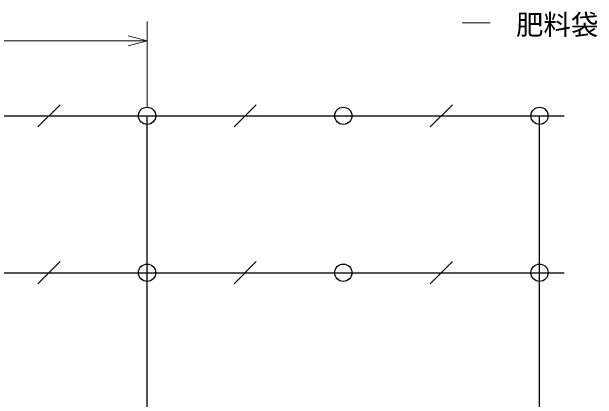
# Model space of a CAD drawing. Units: millimetres, scale not verified. Extents: x 200 to 8200, y 200 to 5838.
# Drawn here: x 5537 to 7029, y 2965 to 3953 of the extents above; entities that cross this region are included whole.
import ezdxf
from ezdxf.enums import TextEntityAlignment as Align

# ---------------------------------------------------------------- set-up
doc = ezdxf.new("R2010")
doc.units = ezdxf.units.MM
doc.header["$LTSCALE"] = 20
for name, color, linetype, lineweight in [('C-STR', 7, 'Continuous', 25), ('C-STR-DIM', 1, 'Continuous', 13), ('C-STR-TXT', 7, 'Continuous', 25)]:
    doc.layers.add(name, color=color, linetype=linetype, lineweight=lineweight)
doc.styles.add('ＭＳ ゴシック', font='')
doc.styles.get('ＭＳ ゴシック').set_extended_font_data('MS Gothic')

msp = doc.modelspace()

# ---------------------------------------------------------------- linework, layer by layer
at = {"layer": 'C-STR'}
for p, q in [((5603.85, 3658.99), (5660.42, 3715.56)), ((6103.85, 3658.99), (6160.42, 3715.56)), ((6603.85, 3658.99), (6660.42, 3715.56)), ((5882.13, 1937.94), (5882.13, 3687.27)), ((6882.13, 1937.94), (6882.13, 3687.27)), ((5603.85, 3258.99), (5660.42, 3315.56)), ((6103.85, 3258.99), (6160.42, 3315.56)), ((6603.85, 3258.99), (6660.42, 3315.56))]:
    msp.add_line(p, q, dxfattribs=at)
at = {"layer": 'C-STR', "color": 3}
for p, q in [((4882.13, 3687.27), (6945.13, 3687.27)), ((4882.13, 3287.27), (6945.13, 3287.27))]:
    msp.add_line(p, q, dxfattribs=at)
at = {"layer": 'C-STR'}
for centre in [(5882.13, 3687.27), (6382.13, 3687.27), (6882.13, 3687.27), (5882.13, 3287.27), (6382.13, 3287.27), (6882.13, 3287.27)]:
    msp.add_circle(centre, 22, dxfattribs=at)
at = {"layer": 'C-STR-DIM'}
for p, q in [((5882.13, 3707.27), (5882.13, 3927.27)), ((5882.13, 3878.28), (5833.83, 3891.22)), ((4882.13, 3878.28), (5882.13, 3878.28)), ((5882.13, 3878.28), (5833.83, 3865.33)), ((5882.13, 3867.27), (5882.13, 3838.28)), ((5882.13, 3867.27), (5882.13, 3838.28))]:
    msp.add_line(p, q, dxfattribs=at)

# ---------------------------------------------------------------- texts
at = {"layer": 'C-STR-TXT', "style": 'ＭＳ ゴシック'}
msp.add_text('肥料袋', height=51.32, dxfattribs=at).set_placement((6822.17, 3878.43), align=Align.BOTTOM_LEFT)
at = {"layer": 'C-STR-TXT', "color": 3, "style": 'ＭＳ ゴシック', "width": 1.2}
msp.add_text('―', height=51.32, dxfattribs=at).set_placement((6678.74, 3882.43), align=Align.BOTTOM_LEFT)

doc.saveas('drawing.dxf')
